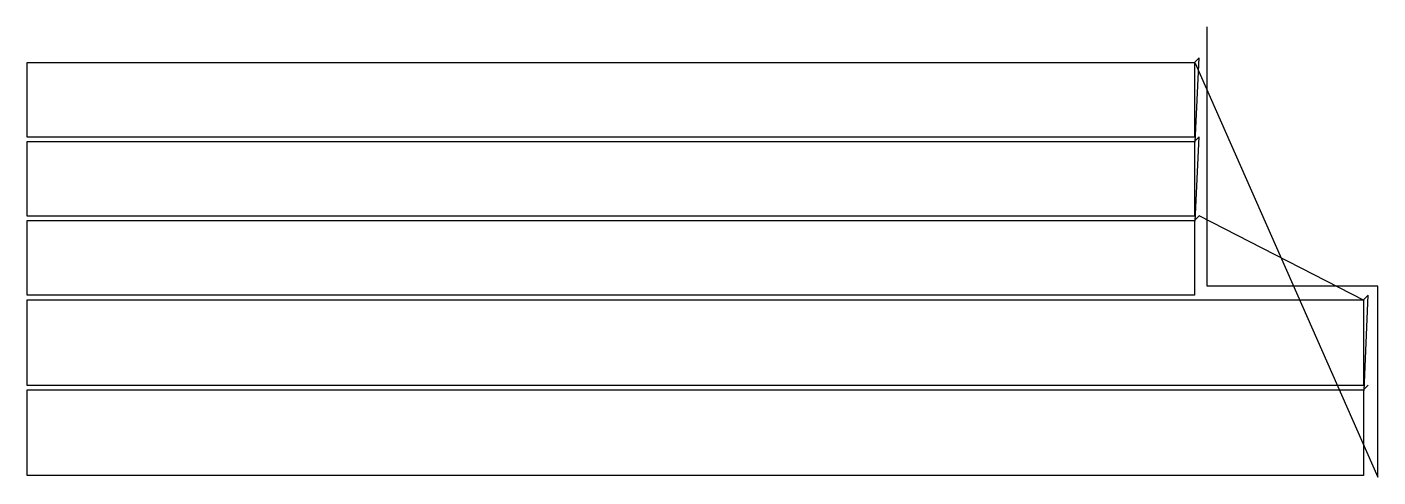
# Model space of a CAD drawing. Header units: metres. Extents: x 8 to 7056, y 0 to 2350.
import ezdxf

# ---------------------------------------------------------------- set-up
doc = ezdxf.new("R2010")
doc.units = ezdxf.units.M

msp = doc.modelspace()

# ---------------------------------------------------------------- linework, layer by layer
at = {"layer": 'TOOL_0'}
for p, q in [((6164.507, 2348.998), (6164.507, 2349.998)), ((6164.507, 996.877), (6164.507, 2348.998)), ((6122.749, 2189.74), (6098, 2164.991)), ((6101.536, 1748.382), (6122.749, 2189.74)), ((8, 1774.991), (8, 2164.991)), ((8, 2164.991), (6098, 2164.991)), ((6098, 2164.991), (6098, 1774.991)), ((6098, 2164.991), (6101.536, 2161.455)), ((6101.536, 2161.455), (7055.974, -0.002)), ((6098, 1774.991), (8, 1774.991)), ((6122.749, 1776.666), (6098, 1751.918)), ((6101.536, 1335.309), (6122.749, 1776.666)), ((8, 1361.918), (8, 1751.918)), ((8, 1751.918), (6098, 1751.918)), ((6098, 1751.918), (6098, 1361.918)), ((6098, 1751.918), (6101.536, 1748.382)), ((6098, 1361.918), (8, 1361.918)), ((6122.749, 1363.594), (6098, 1338.845)), ((6983.536, 921.891), (6122.749, 1363.594)), ((8, 948.845), (8, 1338.845)), ((8, 1338.845), (6098, 1338.845)), ((6098, 1338.845), (6098, 948.845)), ((6098, 1338.845), (6101.536, 1335.309)), ((7055.974, 996.877), (6164.507, 996.877)), ((7055.974, 0.998), (7055.974, 996.877)), ((6098, 948.845), (8, 948.845)), ((8, 478.427), (8, 925.427)), ((8, 925.427), (6980, 925.427)), ((7004.749, 950.176), (6980, 925.427)), ((6980, 925.427), (6980, 478.427)), ((6980, 925.427), (6983.536, 921.891)), ((6983.536, 451.465), (7004.749, 950.176)), ((6980, 478.427), (8, 478.427)), ((8, 8.001), (8, 455.001)), ((8, 455.001), (6980, 455.001)), ((7004.749, 479.75), (6980, 455.001)), ((6980, 455.001), (6980, 8.001)), ((6980, 455.001), (6983.536, 451.465)), ((6980, 8.001), (8, 8.001)), ((7055.974, -0.002), (7055.974, 0.998)), ((7055.974, 0.998), (7055.974, -0.002)), ((7055.974, -0.002), (7055.974, 0.998))]:
    msp.add_line(p, q, dxfattribs=at)

doc.saveas('drawing.dxf')
